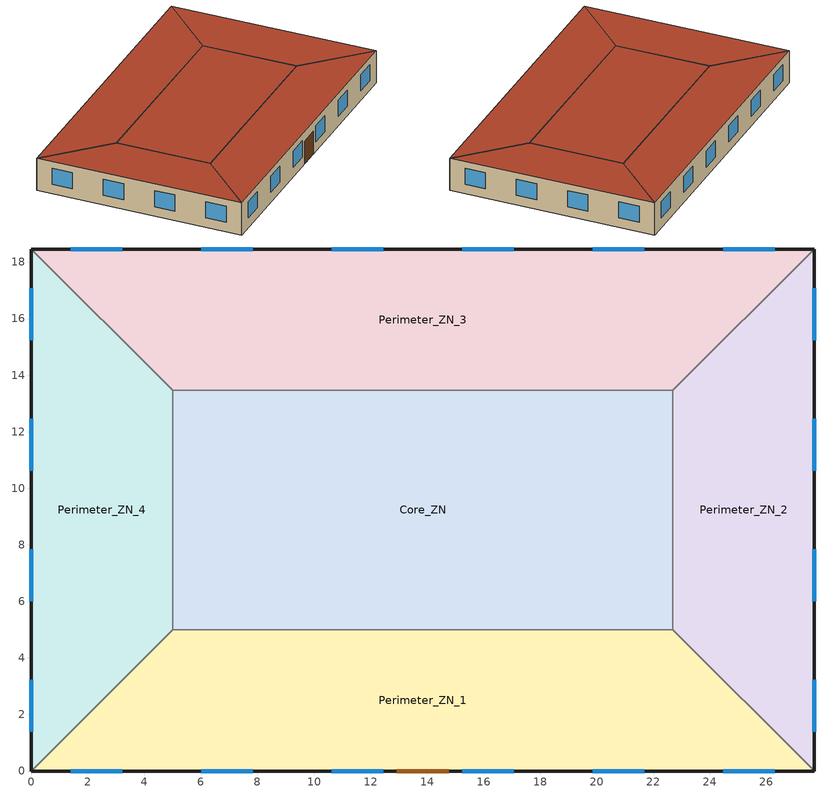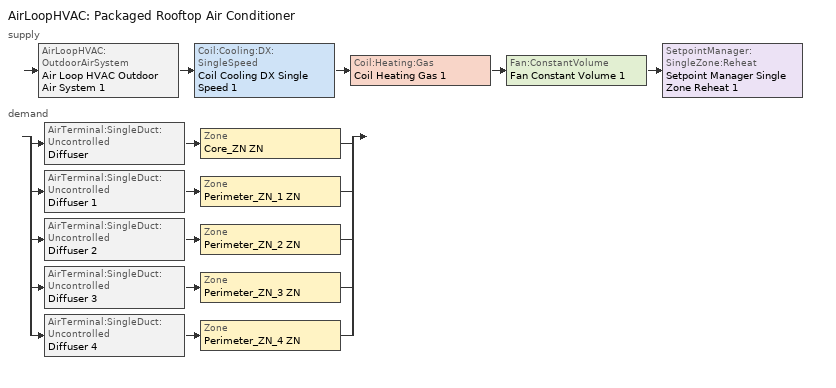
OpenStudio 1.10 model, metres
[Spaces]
Core_ZN
 floor ground: 22.69,13.46 22.69,5 5,5 5,13.46 z0
 wall to Perimeter_ZN_4: 5,13.46 5,5 z0:3.05
 wall to Perimeter_ZN_2: 22.69,5 22.69,13.46 z0:3.05
 wall to Perimeter_ZN_3: 22.69,13.46 5,13.46 z0:3.05
 wall to Perimeter_ZN_1: 5,5 22.69,5 z0:3.05
 roof outside: 22.69,5 22.69,13.46 5,13.46 5,5 z3.05
Perimeter_ZN_3
 floor ground: 27.69,18.46 22.69,13.46 5,13.46 0,18.46 z0
 wall outside: 27.69,18.46 0,18.46 z0:3.05
 wall to Perimeter_ZN_2: 22.69,13.46 27.69,18.46 z0:3.05
 wall to Perimeter_ZN_4: 0,18.46 5,13.46 z0:3.05
 window: 26.3,18.46 24.47,18.46 / 3.22,18.46 1.39,18.46 / 21.68,18.46 19.85,18.46 / 12.45,18.46 10.62,18.46 / 7.84,18.46 6.01,18.46 / 17.07,18.46 15.24,18.46 z0.9:2.42
 roof outside: 22.69,13.46 27.69,18.46 0,18.46 5,13.46 z3.05
Perimeter_ZN_2
 floor ground: 27.69,18.46 27.69,0 22.69,5 22.69,13.46 z0
 wall outside: 27.69,0 27.69,18.46 z0:3.05
 wall to Perimeter_ZN_1: 22.69,5 27.69,0 z0:3.05
 window: 27.69,1.39 27.69,3.22 / 27.69,6.01 27.69,7.84 / 27.69,10.62 27.69,12.45 / 27.69,15.24 27.69,17.07 z0.9:2.42
 roof outside: 27.69,0 27.69,18.46 22.69,13.46 22.69,5 z3.05
Perimeter_ZN_1
 floor ground: 22.69,5 27.69,0 0,0 5,5 z0
 wall outside: 0,0 27.69,0 z0:3.05
 wall to Perimeter_ZN_4: 5,5 0,0 z0:3.05
 window: 6.01,0 7.84,0 / 15.24,0 17.07,0 / 24.47,0 26.3,0 / 1.39,0 3.22,0 / 10.62,0 12.45,0 / 19.85,0 21.68,0 z0.9:2.42
 door: 12.93,0 14.76,0 z0:2.13
 roof outside: 27.69,0 22.69,5 5,5 0,0 z3.05
Perimeter_ZN_4
 floor ground: 0,18.46 5,13.46 5,5 0,0 z0
 wall outside: 0,18.46 0,0 z0:3.05
 window: 0,3.22 0,1.39 / 0,12.45 0,10.62 / 0,17.07 0,15.24 / 0,7.84 0,6.01 z0.9:2.42
 roof outside: 0,0 5,5 5,13.46 0,18.46 z3.05
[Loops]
AirLoopHVAC 'Packaged Rooftop Air Conditioner'
 supply: AirLoopHVAC:OutdoorAirSystem 'Air Loop HVAC Outdoor Air System 1' > Coil:Cooling:DX:SingleSpeed 'Coil Cooling DX Single Speed 1' > Coil:Heating:Gas 'Coil Heating Gas 1' > Fan:ConstantVolume 'Fan Constant Volume 1' > SetpointManager:SingleZone:Reheat 'Setpoint Manager Single Zone Reheat 1'
 demand: split
  | AirTerminal:SingleDuct:Uncontrolled 'Diffuser' > Zone 'Core_ZN ZN'
  | AirTerminal:SingleDuct:Uncontrolled 'Diffuser 1' > Zone 'Perimeter_ZN_1 ZN'
  | AirTerminal:SingleDuct:Uncontrolled 'Diffuser 2' > Zone 'Perimeter_ZN_2 ZN'
  | AirTerminal:SingleDuct:Uncontrolled 'Diffuser 3' > Zone 'Perimeter_ZN_3 ZN'
  | AirTerminal:SingleDuct:Uncontrolled 'Diffuser 4' > Zone 'Perimeter_ZN_4 ZN'
[Site]
Houston Bush Intercontinental: Latitude {deg}=30; Longitude {deg}=-95.37; Time Zone {hr}=-6; Elevation {m}=29; Terrain=City
[Building]
DOE Ref Pre-1980-SmallOffice-ASHRAE 169-2006-2A created: 2016-02-16 11:43:09 -0800: North Axis {deg}=0; Default Construction Set=DOE Ref Pre-1980 - Office - ASHRAE 169-2006-2A
[Site:GroundTemperature:BuildingSurface]
20.541, 20.346, 20.801, 22.127, 22.752, 22.868, 22.937, 22.96, 22.981, 22.822, 21.631, 20.645
[Site:WaterMainsTemperature]
Calculation Method=Correlation; Annual Average Outdoor Air Temperature {C}=20.3167; Maximum Difference In Monthly Average Outdoor Air Temperatures {deltaC}=17.8
[SizingPeriod:DesignDay] Barometric Pressure {Pa}=100977; Sky Clearness=0; Rain Indicator=0; Snow Indicator=0; Day of Month=21; Daylight Saving Time Indicator=0; Humidity Indicating Type=Wetbulb; Dry-Bulb Temperature Range Modifier Type=DefaultMultipliers
Name | Maximum Dry-Bulb Temperature {C} | Daily Dry-Bulb Temperature Range {deltaC} | Humidity Indicating Conditions at Maximum Dry-Bulb {BasedOnField A3} | Wind Speed {m/s} | Wind Direction {deg} | Month | Day Type | Solar Model Indicator | ASHRAE Taub | ASHRAE Taud
Houston Bush Intercontinental Ann Htg 99.6% Condns DB | -1.6 | 0 | -1.6 | 2.8 | 0 | 1 | WinterDesignDay | ASHRAEClearSky
Houston Bush Intercontinental Ann Clg .4% Condns DB=>MWB | 36 | 10.1 | 24.8 | 3.5 | 170 | 7 | SummerDesignDay | ASHRAETau | 0.499 | 1.97
[ClimateZones]
Climate Zone Institution Name 1=ASHRAE; Climate Zone Document Name 1=ANSI/ASHRAE Standard 169; Climate Zone Document Year 1=2006; Climate Zone Institution Name 2=CEC; Climate Zone Document Name 2=California Climate Zone Descriptions; Climate Zone Document Year 2=1995
[Material:NoMass] Thermal Absorptance=0.9; Solar Absorptance=0.7
Name | Roughness | Thermal Resistance {m2-K/W} | Visible Absorptance
CP02 CARPET PAD | VeryRough | 0.21648 | 0.8
Typical Insulation R-1.96 | Smooth | 0.34506 | 0.7
Typical Carpet Pad | Smooth | 0.21648 | 0.8
Typical Insulation R-8.88 | Smooth | 1.56434 | 0.7
Typical Insulation | Smooth | 0.0282222 | 0.7
[Material]
Name | Roughness | Thickness {m} | Conductivity {W/m-K} | Density {kg/m3} | Specific Heat {J/kg-K} | Thermal Absorptance | Solar Absorptance | Visible Absorptance
100mm Normalweight concrete floor | MediumSmooth | 0.1016 | 2.31 | 2322 | 832
G01 13mm gypsum board | Smooth | 0.0127 | 0.16 | 800 | 1090 | 0.9 | 0.7 | 0.5
4 in. Normalweight Concrete Floor | MediumRough | 0.1016 | 2.31 | 2322 | 832 | 0.9 | 0.7 | 0.7
1IN Stucco | Smooth | 0.0253 | 0.6918 | 1858 | 837 | 0.9 | 0.92 | 0.92
8IN CONCRETE HW RefBldg | Rough | 0.2032 | 1.311 | 2240 | 836.8 | 0.9 | 0.7 | 0.7
1/2IN Gypsum | Smooth | 0.0127 | 0.16 | 784.9 | 830 | 0.9 | 0.4 | 0.4
Roof Membrane | VeryRough | 0.0095 | 0.16 | 1121.29 | 1460 | 0.9 | 0.77 | 0.7
Metal Roof Surface; F08 Metal surface | Smooth | 0.0008 | 45.28 | 7824 | 500 | 0.9 | 0.7 | 0.7
HW CONCRETE | Rough | 0.1016 | 1.31125 | 2240 | 837.36 | 0.9 | 0.7 | 0.7
8 in. Concrete Block Basement Wall | MediumRough | 0.2032 | 1.326 | 1842 | 912 | 0.9 | 0.7 | 0.7
G05 25mm wood | MediumSmooth | 0.0254 | 0.15 | 608 | 1630 | 0.9 | 0.5 | 0.5
Std Wood 6inch | MediumSmooth | 0.15 | 0.12 | 540 | 1210 | 0.9 | 0.7 | 0.7
[Construction]
Typical Insulated Exterior Mass Floor: 4 in. Normalweight Concrete Floor, Typical Carpet Pad
Typical Insulated Exterior Mass Wall R-4.35: 1IN Stucco, 8IN CONCRETE HW RefBldg, Typical Insulation R-1.96, 1/2IN Gypsum
Typical IEAD Roof R-10.0: Roof Membrane, Typical Insulation R-8.88, Metal Roof Surface
Typical Interior Floor: 100mm Normalweight concrete floor, CP02 CARPET PAD
Typical Interior Wall: G01 13mm gypsum board, G01 13mm gypsum board
Typical Interior Ceiling: CP02 CARPET PAD, 100mm Normalweight concrete floor
ext-slab-mass: HW CONCRETE, CP02 CARPET PAD
Typical Insulated Basement Mass Wall: 8 in. Concrete Block Basement Wall
U 1.22 SHGC 0.54 Simple Glazing Window: U 1.22 SHGC 0.54 Simple Glazing
Typical Insulated Metal Door: F08 Metal surface, Typical Insulation
Typical Overhead Door: Typical Insulation
Typical Interior Window: Clear 3mm
Typical Interior Door; Typical Interior Partition: G05 25mm wood
InteriorFurnishings: Std Wood 6inch
[DefaultConstructionSet]
DOE Ref Pre-1980 - Office - ASHRAE 169-2006-2A: Default Exterior Surface Constructions=Default Surface Constructions 1; Default Interior Surface Constructions=Default Surface Constructions 2; Default Ground Contact Surface Constructions=Default Surface Constructions 3; Default Exterior SubSurface Constructions=Default Sub Surface Constructions 1; Default Interior SubSurface Constructions=Default Sub Surface Constructions 2; Interior Partition Construction=Typical Interior Partition
[DefaultSurfaceConstructions]
Name | Floor Construction | Wall Construction | Roof Ceiling Construction
Default Surface Constructions 1 | Typical Insulated Exterior Mass Floor | Typical Insulated Exterior Mass Wall R-4.35 | Typical IEAD Roof R-10.0
Default Surface Constructions 2 | Typical Interior Floor | Typical Interior Wall | Typical Interior Ceiling
Default Surface Constructions 3 | ext-slab-mass | Typical Insulated Basement Mass Wall
[DefaultSubSurfaceConstructions]
Name | Fixed Window Construction | Operable Window Construction | Door Construction | Overhead Door Construction | Tubular Daylight Dome Construction | Tubular Daylight Diffuser Construction
Default Sub Surface Constructions 1 | U 1.22 SHGC 0.54 Simple Glazing Window | U 1.22 SHGC 0.54 Simple Glazing Window | Typical Insulated Metal Door | Typical Overhead Door | Typical Interior Window | Typical Interior Window
Default Sub Surface Constructions 2 | Typical Interior Window | Typical Interior Window | Typical Interior Door
[WindowMaterial:SimpleGlazingSystem]
U 1.22 SHGC 0.54 Simple Glazing: U-Factor {W/m2-K}=6.92748; Solar Heat Gain Coefficient=0.54; Visible Transmittance=0.38
[WindowMaterial:Glazing]
Clear 3mm: Optical Data Type=SpectralAverage; Thickness {m}=0.003; Solar Transmittance at Normal Incidence=0.837; Front Side Solar Reflectance at Normal Incidence=0.075; Back Side Solar Reflectance at Normal Incidence=0.075; Visible Transmittance at Normal Incidence=0.898; Front Side Visible Reflectance at Normal Incidence=0.081; Back Side Visible Reflectance at Normal Incidence=0.081; Infrared Transmittance at Normal Incidence=0; Front Side Infrared Hemispherical Emissivity=0.84; Back Side Infrared Hemispherical Emissivity=0.84; Conductivity {W/m-K}=0.9; Dirt Correction Factor for Solar and Visible Transmittance=1; Solar Diffusing=No
[Space] Space Type=Office WholeBuilding - Sm Office; Part of Total Floor Area=Yes
Name | Thermal Zone
Core_ZN | Core_ZN ZN
Perimeter_ZN_2 | Perimeter_ZN_2 ZN
Perimeter_ZN_3 | Perimeter_ZN_3 ZN
Perimeter_ZN_1 | Perimeter_ZN_1 ZN
Perimeter_ZN_4 | Perimeter_ZN_4 ZN
[SpaceType]
Office WholeBuilding - Sm Office: Default Schedule Set=Office WholeBuilding - Sm Office Schedule Set; Design Specification Outdoor Air Object=Office WholeBuilding - Sm Office Ventilation; Standards Building Type=Office; Standards Space Type=WholeBuilding - Sm Office
[DefaultScheduleSet]
Office WholeBuilding - Sm Office Schedule Set: Number of People Schedule=Small Office Bldg Occ; People Activity Level Schedule=Small Office Activity; Lighting Schedule=Office Bldg Light; Electric Equipment Schedule=Small Office Bldg Equip; Infiltration Schedule=Small Office Infil Quarter On
[ThermostatSetpoint:DualSetpoint]
Office WholeBuilding - Sm Office Thermostat: Heating Setpoint Temperature Schedule=Small Office HtgSetp; Cooling Setpoint Temperature Schedule=Small Office ClgSetp
[People:Definition]
Office WholeBuilding - Sm Office People Definition: Number of People Calculation Method=People/Area; People per Space Floor Area {person/m2}=0.0538196; Fraction Radiant=0.3
[People]
Office WholeBuilding - Sm Office People: People Definition=Office WholeBuilding - Sm Office People Definition; Space or SpaceType=Office WholeBuilding - Sm Office; Work Efficiency Schedule=Work Efficiency Schedule; Clothing Insulation Schedule=Clothing Schedule; Air Velocity Schedule=Air Velocity Schedule
[Lights:Definition]
Office WholeBuilding - Sm Office Lights Definition: Design Level Calculation Method=Watts/Area; Watts per Space Floor Area {W/m2}=19.4827; Fraction Radiant=0.7; Fraction Visible=0.2
[Lights]
Office WholeBuilding - Sm Office Lights: Lights Definition=Office WholeBuilding - Sm Office Lights Definition; Space or SpaceType=Office WholeBuilding - Sm Office
[ElectricEquipment:Definition]
Office WholeBuilding - Sm Office Elec Equip Definition: Design Level Calculation Method=Watts/Area; Watts per Space Floor Area {W/m2}=10.7639; Fraction Radiant=0.5
[ElectricEquipment]
Office WholeBuilding - Sm Office Elec Equip: Electric Equipment Definition=Office WholeBuilding - Sm Office Elec Equip Definition; Space or SpaceType=Office WholeBuilding - Sm Office
[DesignSpecification:OutdoorAir]
Office WholeBuilding - Sm Office Ventilation: Outdoor Air Method=Sum; Outdoor Air Flow per Person {m3/s-person}=0.00943895
[InternalMass:Definition]
Internal Mass Definition 1: Construction=InteriorFurnishings; Design Level Calculation Method=SurfaceArea/Area; Surface Area per Space Floor Area=2
[InternalMass] Internal Mass Definition=Internal Mass Definition 1
Name | Space or SpaceType
Perimeter_ZN_1 Mass | Perimeter_ZN_1
Perimeter_ZN_2 Mass | Perimeter_ZN_2
Perimeter_ZN_3 Mass | Perimeter_ZN_3
Perimeter_ZN_4 Mass | Perimeter_ZN_4
Core_ZN Mass | Core_ZN
[ThermalZone] Thermostat=Office WholeBuilding - Sm Office Thermostat; Use Ideal Air Loads=No
Perimeter_ZN_4 ZN; Perimeter_ZN_2 ZN; Core_ZN ZN; Perimeter_ZN_1 ZN; Perimeter_ZN_3 ZN
[Sizing:Zone] Zone Cooling Design Supply Air Temperature {C}=12.8; Zone Heating Design Supply Air Temperature {C}=40; Zone Cooling Design Supply Air Humidity Ratio {kg-H2O/kg-air}=0.0085; Zone Heating Design Supply Air Humidity Ratio {kg-H2O/kg-air}=0.008; Cooling Design Air Flow Method=DesignDay; Heating Design Air Flow Method=DesignDay
Perimeter_ZN_4 ZN; Perimeter_ZN_2 ZN; Core_ZN ZN; Perimeter_ZN_1 ZN; Perimeter_ZN_3 ZN
[Zone equipment]
Perimeter_ZN_4 ZN: Diffuser 4
Perimeter_ZN_2 ZN: Diffuser 2
Core_ZN ZN: Diffuser
Perimeter_ZN_1 ZN: Diffuser 1
Perimeter_ZN_3 ZN: Diffuser 3
[Exterior:Lights:Definition]
NonDimming Exterior Lights Def: Design Level {W}=2766
[Exterior:Lights]
NonDimming Exterior Lights Def: Exterior Lights Definition=NonDimming Exterior Lights Def; Schedule=SmallOffice Exterior Lights Always On; Control Option=AstronomicalClock
[AirLoopHVAC]
Packaged Rooftop Air Conditioner: Availability Schedule=Always On Discrete; Design Supply Air Flow Rate {m3/s}=AutoSize
[Sizing:System]
Packaged Rooftop Air Conditioner: Type of Load to Size On=Sensible; Design Outdoor Air Flow Rate {m3/s}=Autosize; Minimum System Air Flow Ratio=1; Preheat Design Temperature {C}=7; Preheat Design Humidity Ratio {kg-H2O/kg-Air}=0.008; Precool Design Temperature {C}=12.8; Precool Design Humidity Ratio {kg-H2O/kg-Air}=0.008; Central Cooling Design Supply Air Temperature {C}=12.8; Central Heating Design Supply Air Temperature {C}=40; Sizing Option=NonCoincident; 100% Outdoor Air in Cooling=Yes; 100% Outdoor Air in Heating=Yes; Central Cooling Design Supply Air Humidity Ratio {kg-H2O/kg-Air}=0.0085; Central Heating Design Supply Air Humidity Ratio {kg-H2O/kg-Air}=0.008; Cooling Design Air Flow Method=DesignDay; Cooling Design Air Flow Rate {m3/s}=0; Heating Design Air Flow Method=DesignDay; Heating Design Air Flow Rate {m3/s}=0; System Outdoor Air Method=ZoneSum; Zone Maximum Outdoor Air Fraction=1; Cooling Supply Air Flow Rate Per Floor Area {m3/s-m2}=0.00996765; Cooling Fraction of Autosized Cooling Supply Air Flow Rate=1; Cooling Supply Air Flow Rate Per Unit Cooling Capacity {m3/s-W}=3.94755e-05; Heating Supply Air Flow Rate Per Floor Area {m3/s-m2}=0.00996765; Heating Fraction of Autosized Heating Supply Air Flow Rate=1; Heating Fraction of Autosized Cooling Supply Air Flow Rate=1; Heating Supply Air Flow Rate Per Unit Heating Capacity {m3/s-W}=3.15882e-05; Cooling Design Capacity Method=CoolingDesignCapacity; Cooling Design Capacity {W}=autosize; Cooling Design Capacity Per Floor Area {W/m2}=234.7; Fraction of Autosized Cooling Design Capacity=1; Heating Design Capacity Method=HeatingDesignCapacity; Heating Design Capacity {W}=autosize; Heating Design Capacity Per Floor Area {W/m2}=157; Fraction of Autosized Heating Design Capacity=1; Central Cooling Capacity Control Method=OnOff
[Fan:ConstantVolume]
Fan Constant Volume 1: Availability Schedule=Always On Discrete; Pressure Rise {Pa}=500; Maximum Flow Rate {m3/s}=AutoSize
[Coil:Heating:Gas]
Coil Heating Gas 1: Availability Schedule=Always On Discrete; Gas Burner Efficiency=0.8; Nominal Capacity {W}=AutoSize; Parasitic Electric Load {W}=0; Parasitic Gas Load {W}=0
[Coil:Cooling:DX:SingleSpeed]
Coil Cooling DX Single Speed 1: Availability Schedule=Always On Discrete; Rated Total Cooling Capacity {W}=autosize; Rated Sensible Heat Ratio=autosize; Rated COP {W/W}=3.84; Rated Air Flow Rate {m3/s}=autosize; Rated Evaporator Fan Power Per Volume Flow Rate {W/(m3/s)}=773.3; Total Cooling Capacity Function of Temperature Curve=Curve Biquadratic 11; Total Cooling Capacity Function of Flow Fraction Curve=Curve Quadratic 16; Energy Input Ratio Function of Temperature Curve=Curve Biquadratic 12; Energy Input Ratio Function of Flow Fraction Curve=Curve Quadratic 17; Part Load Fraction Correlation Curve=Curve Quadratic 18; Condenser Type=AirCooled; Evaporative Condenser Effectiveness=0; Evaporative Condenser Air Flow Rate {m3/s}=Autosize; Evaporative Condenser Pump Rated Power Consumption {W}=Autosize; Crankcase Heater Capacity {W}=0; Maximum Outdoor Dry-Bulb Temperature for Crankcase Heater Operation {C}=0; Basin Heater Capacity {W/K}=0; Basin Heater Setpoint Temperature {C}=10
[SetpointManager:SingleZone:Reheat]
Setpoint Manager Single Zone Reheat 1: Minimum Supply Air Temperature {C}=-99; Maximum Supply Air Temperature {C}=99; Control Zone=Core_ZN ZN
[Controller:OutdoorAir]
Controller Outdoor Air 1: Minimum Outdoor Air Flow Rate {m3/s}=Autosize; Maximum Outdoor Air Flow Rate {m3/s}=Autosize; Economizer Control Type=NoEconomizer; Economizer Control Action Type=ModulateFlow; Economizer Maximum Limit Dry-Bulb Temperature {C}=28; Economizer Maximum Limit Enthalpy {J/kg}=64000; Economizer Minimum Limit Dry-Bulb Temperature {C}=-100; Lockout Type=NoLockout; Minimum Limit Type=FixedMinimum; Controller Mechanical Ventilation=Controller Mechanical Ventilation 1; High Humidity Control=No; Heat Recovery Bypass Control Type=BypassWhenWithinEconomizerLimits
[Controller:MechanicalVentilation]
Controller Mechanical Ventilation 1: Availability Schedule=Always On Discrete; System Outdoor Air Method=ZoneSum
[AirLoopHVAC:OutdoorAirSystem]
Air Loop HVAC Outdoor Air System 1: Controller=Controller Outdoor Air 1
[AirTerminal:SingleDuct:Uncontrolled] Availability Schedule=Always On Discrete 1; Maximum Air Flow Rate {m3/s}=AutoSize
Diffuser; Diffuser 1; Diffuser 2; Diffuser 3; Diffuser 4
[Schedule:Ruleset]
Name | Default Day Schedule | Summer Design Day Schedule | Winter Design Day Schedule
Small Office Infil Quarter On | Small Office Infil Quarter On Default | Small Office Infil Quarter On Summer Design Day | Small Office Infil Quarter On Winter Design Day
Clothing Schedule | Clothing Schedule Default Winter Clothes
Air Velocity Schedule | Air Velocity Schedule Default
Work Efficiency Schedule | Work Efficiency Schedule Default
Small Office Bldg Occ | Small Office Bldg Occ Default | Small Office Bldg Occ Summer Design Day | Small Office Bldg Occ Winter Design Day
Small Office Activity | Small Office Activity Default | Small Office Activity Summer Design Day | Small Office Activity Winter Design Day
Office Bldg Light | Office Bldg Light Default | Office Bldg Light Summer Design Day | Office Bldg Light Winter Design Day
Small Office Bldg Equip | Small Office Bldg Equip Default | Small Office Bldg Equip Summer Design Day | Small Office Bldg Equip Winter Design Day
Small Office HtgSetp | Small Office HtgSetp Default | Small Office HtgSetp Summer Design Day | Small Office HtgSetp Winter Design Day
Small Office ClgSetp | Small Office ClgSetp Default | Small Office ClgSetp Summer Design Day | Small Office ClgSetp Winter Design Day
SmallOffice Exterior Lights Always On | SmallOffice Exterior Lights Always On Default | SmallOffice Exterior Lights Always On Summer Design Day | SmallOffice Exterior Lights Always On Winter Design Day
[Schedule:Day]
Small Office Infil Quarter On Default; Small Office Infil Quarter On Summer Design Day: 6, 0, 1, 22, 0, 0.25, 24, 0, 1
Small Office Infil Quarter On Sun Day; Clothing Schedule Default Winter Clothes; Office Bldg Light Summer Design Day; Small Office Bldg Equip Summer Design Day; SmallOffice Exterior Lights Always On Default; SmallOffice Exterior Lights Always On Winter Design Day; SmallOffice Exterior Lights Always On Summer Design Day: 24, 0, 1
Small Office Infil Quarter On Winter Design Day; Small Office Infil Quarter On WntrDsn|Sat Day: 6, 0, 1, 18, 0, 0.25, 24, 0, 1
Clothing Schedule Summer Clothes: 24, 0, 0.5
Air Velocity Schedule Default: 24, 0, 0.2
Work Efficiency Schedule Default; Small Office Bldg Occ Winter Design Day; Small Office Bldg Occ WntrDsn|Sun Day; Office Bldg Light Winter Design Day; Small Office Bldg Equip Winter Design Day: 24, 0, 0
Small Office Bldg Occ Default: 6, 0, 0, 7, 0, 0.1, 8, 0, 0.2, 12, 0, 0.95, 13, 0, 0.5, 17, 0, 0.95, 18, 0, 0.3, 20, 0, 0.1, 24, 0, 0.05
Small Office Bldg Occ Sat Day: 6, 0, 0, 8, 0, 0.1, 12, 0, 0.3, 17, 0, 0.1, 24, 0, 0
Small Office Bldg Occ Summer Design Day: 6, 0, 0, 22, 0, 1, 24, 0, 0.05
Small Office Activity Default; Small Office Activity Winter Design Day; Small Office Activity Summer Design Day: 24, 0, 120
Office Bldg Light Default: 5, 0, 0.05, 7, 0, 0.1, 8, 0, 0.3, 17, 0, 0.9, 18, 0, 0.5, 20, 0, 0.3, 22, 0, 0.2, 23, 0, 0.1, 24, 0, 0.05
Office Bldg Light Sat Day: 6, 0, 0.05, 8, 0, 0.1, 12, 0, 0.3, 17, 0, 0.15, 24, 0, 0.05
Office Bldg Light Sun Day: 24, 0, 0.05
Small Office Bldg Equip Default: 8, 0, 0.4, 12, 0, 0.9, 13, 0, 0.8, 17, 0, 0.9, 18, 0, 0.5, 24, 0, 0.4
Small Office Bldg Equip Sat Day: 6, 0, 0.3, 8, 0, 0.4, 12, 0, 0.5, 17, 0, 0.35, 24, 0, 0.3
Small Office Bldg Equip Sun Day: 24, 0, 0.3
Small Office HtgSetp Default: 6, 0, 15.6, 22, 0, 21, 24, 0, 15.6
Small Office HtgSetp Sat Day: 6, 0, 15.6, 18, 0, 21, 24, 0, 15.6
Small Office HtgSetp Summer Design Day; Small Office HtgSetp SmrDsn|Sun Day: 24, 0, 15.6
Small Office HtgSetp Winter Design Day: 24, 0, 21
Small Office ClgSetp Default; Small Office ClgSetp Summer Design Day: 6, 0, 26.7, 22, 0, 24, 24, 0, 26.7
Small Office ClgSetp Sat Day: 6, 0, 26.7, 18, 0, 24, 24, 0, 26.7
Small Office ClgSetp Winter Design Day; Small Office ClgSetp WntrDsn|Sun Day: 24, 0, 26.7
[Schedule:Rule] Date Specification Type=DateRange; Start Day=1
Name | Schedule Ruleset | Rule Order | Day Schedule | Apply Sunday | Start Month | End Month | End Day | Apply Saturday
Schedule Rule 1 | Small Office Infil Quarter On | 1 | Small Office Infil Quarter On Sun Day | Yes | 1 | 12 | 31
Schedule Rule 2 | Small Office Infil Quarter On | 0 | Small Office Infil Quarter On WntrDsn|Sat Day |  | 1 | 12 | 31 | Yes
Schedule Rule 3 | Clothing Schedule | 0 | Clothing Schedule Summer Clothes |  | 5 | 9 | 30
Schedule Rule 4 | Small Office Bldg Occ | 1 | Small Office Bldg Occ Sat Day |  | 1 | 12 | 31 | Yes
Schedule Rule 5 | Small Office Bldg Occ | 0 | Small Office Bldg Occ WntrDsn|Sun Day | Yes | 1 | 12 | 31
Schedule Rule 6 | Office Bldg Light | 1 | Office Bldg Light Sat Day |  | 1 | 12 | 31 | Yes
Schedule Rule 7 | Office Bldg Light | 0 | Office Bldg Light Sun Day | Yes | 1 | 12 | 31
Schedule Rule 8 | Small Office Bldg Equip | 1 | Small Office Bldg Equip Sat Day |  | 1 | 12 | 31 | Yes
Schedule Rule 9 | Small Office Bldg Equip | 0 | Small Office Bldg Equip Sun Day | Yes | 1 | 12 | 31
Schedule Rule 10 | Small Office HtgSetp | 1 | Small Office HtgSetp Sat Day |  | 1 | 12 | 31 | Yes
Schedule Rule 11 | Small Office HtgSetp | 0 | Small Office HtgSetp SmrDsn|Sun Day | Yes | 1 | 12 | 31
Schedule Rule 12 | Small Office ClgSetp | 1 | Small Office ClgSetp Sat Day |  | 1 | 12 | 31 | Yes
Schedule Rule 13 | Small Office ClgSetp | 0 | Small Office ClgSetp WntrDsn|Sun Day | Yes | 1 | 12 | 31
[Schedule:Constant] Value=1
Always On Discrete; Always On Discrete 1
[Curve:Biquadratic] Minimum Value of x {BasedOnField A2}=17; Maximum Value of x {BasedOnField A2}=22; Minimum Value of y {BasedOnField A3}=13; Maximum Value of y {BasedOnField A3}=46
Name | Coefficient1 Constant | Coefficient2 x | Coefficient3 x**2 | Coefficient4 y | Coefficient5 y**2 | Coefficient6 x*y
Curve Biquadratic 11 | 0.942588 | 0.00954335 | 0.00068377 | -0.0110427 | 5.249e-06 | -9.72e-06
Curve Biquadratic 12 | 0.342414 | 0.034885 | -0.0006237 | 0.00497722 | 0.000437951 | -0.000728028
[Curve:Quadratic]
Name | Coefficient1 Constant | Coefficient2 x | Coefficient3 x**2 | Minimum Value of x {BasedOnField A2} | Maximum Value of x {BasedOnField A2}
Curve Quadratic 16 | 0.8 | 0.2 | 0 | 0.5 | 1.5
Curve Quadratic 17 | 1.1552 | -0.1808 | 0.0256 | 0.5 | 1.5
Curve Quadratic 18 | 0.85 | 0.15 | 0 | 0 | 1
